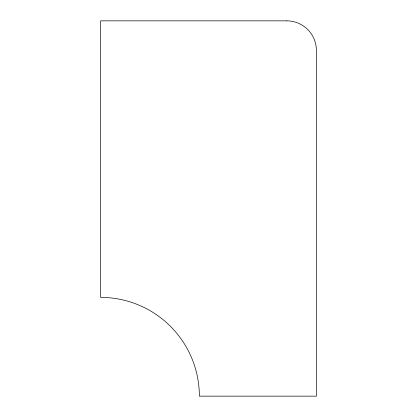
<?xml version="1.0" encoding="UTF-8"?>
<svg xmlns="http://www.w3.org/2000/svg" width="417" height="417" viewBox="0 0 417 417"><rect width="100%" height="100%" fill="white"/><g stroke="black" fill="none" stroke-linecap="round" stroke-linejoin="round"><path stroke-width="0.63" d="M286.771 20.85L100.601 20.85L100.601 297.389A98.761 98.761 0 0 1 199.362 396.15L316.399 396.15L316.399 50.478A29.628 29.628 0 0 0 286.771 20.85"/></g></svg>
